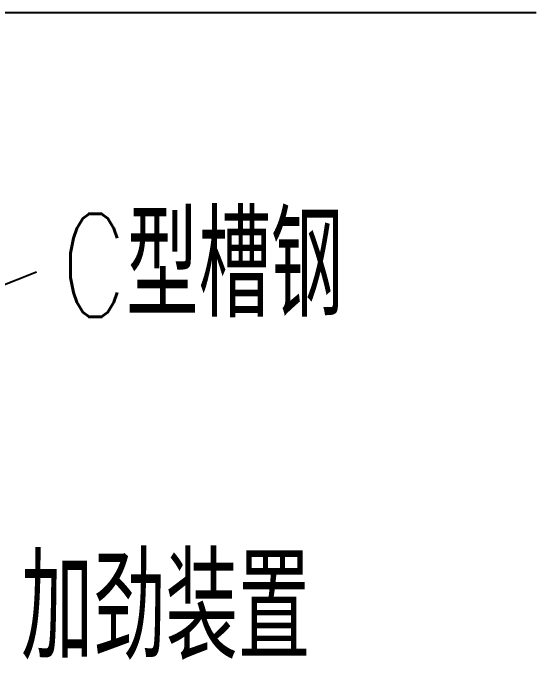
# Model space of a CAD drawing. Extents: x 27938 to 1507990, y 110129 to 923079.
# Drawn here: x 456538 to 458564, y 381439 to 383946 of the extents above; entities that cross this region are included whole.
import ezdxf

# ---------------------------------------------------------------- set-up
doc = ezdxf.new("R2010")
doc.units = 0
doc.header["$LTSCALE"] = 1000
doc.header["$MEASUREMENT"] = 0
doc.layers.add('BZ', color=2, linetype='Continuous')
doc.layers.add('W_DIM', color=4, linetype='Continuous')
doc.styles.get("Standard").update_dxf_attribs({"font": 'gbenor.shx', "bigfont": 'gbcbig.shx'})
doc.styles.add('wwp100', font='txt.shx', dxfattribs={"width": 0.7, "height": 400, "bigfont": 'hztxt.shx'})
doc.dimstyles.get("Standard").update_dxf_attribs({"dimtxt": 0.18, "dimasz": 0.18, "dimexe": 0.18, "dimexo": 0.0625, "dimgap": 0.09, "dimtad": 0, "dimtih": 1, "dimtoh": 1, "dimdec": 4, "dimzin": 0, "dimdsep": 46, "dimtxsty": 'Standard', "dimcen": 0.09, "dimadec": 0, "dimazin": 0, "dimtfac": 1, "dimtdec": 4, "dimtofl": 0, "dimtmove": 0, "dimatfit": 3, "dimfxl": 1, "dimtolj": 1, "dimtzin": 0, "dimarcsym": 0})

msp = doc.modelspace()

# ---------------------------------------------------------------- linework, layer by layer
at = {"layer": 'BZ'}
msp.add_line((458564.3, 383946.5), (447556.3, 383946.5), dxfattribs=at)

# ---------------------------------------------------------------- texts
at = {"layer": 'W_DIM', "color": 7, "style": 'wwp100', "width": 0.7}
for s, p in [('C型槽钢', (456724.9, 382768.7)), ('加劲装置', (456569.5, 381441.6))]:
    msp.add_text(s, height=400, dxfattribs=at).set_placement(p)

# ---------------------------------------------------------------- leaders
msp.add_leader([(455652.7, 382553.4), (456628.9, 382943.4)], dimstyle='Standard', override={"dimgap": 20, "dimtad": 0})

doc.saveas('drawing.dxf')
